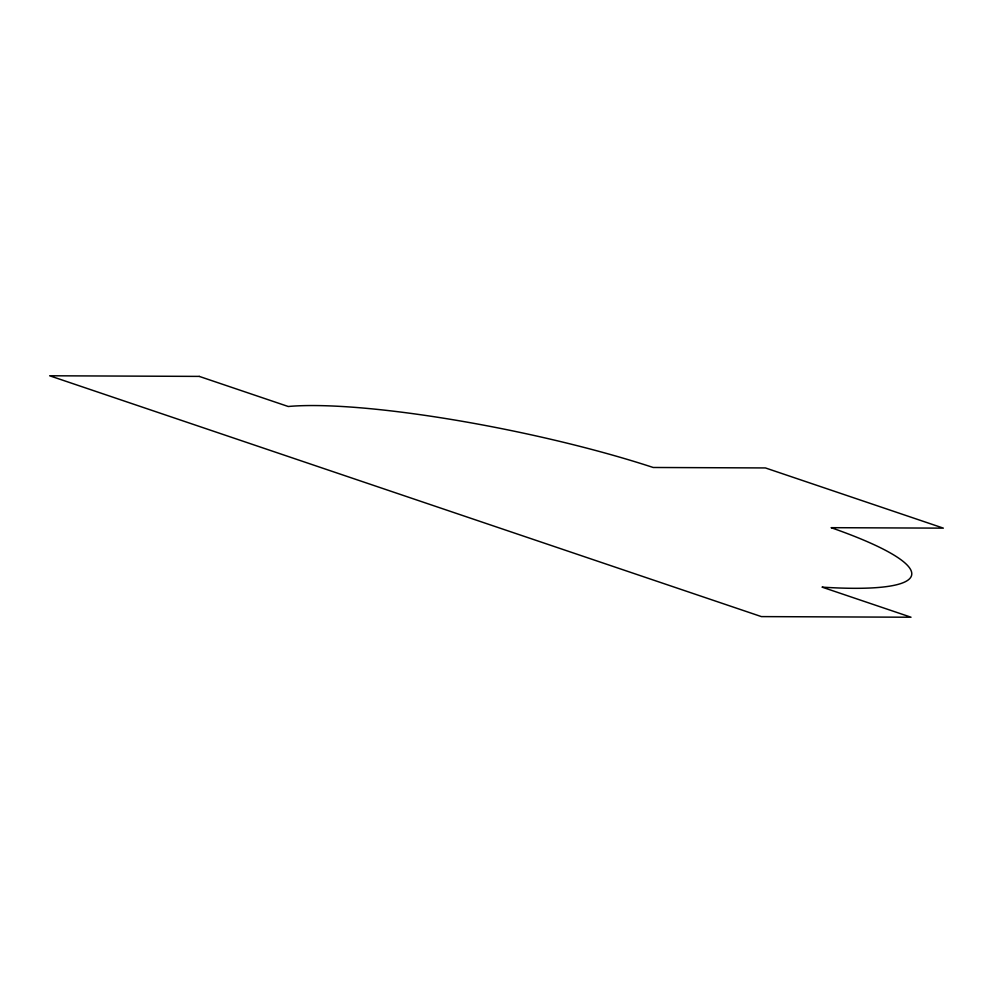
<?xml version="1.0" encoding="UTF-8"?>
<svg xmlns="http://www.w3.org/2000/svg" width="993" height="993" viewBox="0 0 993 993"><rect width="100%" height="100%" fill="white"/><g stroke="black" fill="none" stroke-linecap="round" stroke-linejoin="round"><path stroke-width="1.49" d="M199.27 376.397L49.65 375.776L761.395 616.603L911.015 617.224L822.043 587.124A250.881 39.683 11.6 0 0 831.129 527.68L943.35 528.139L765.417 467.939L653.195 467.48A250.881 39.683 11.6 0 0 288.243 406.497L199.27 376.397"/></g></svg>
